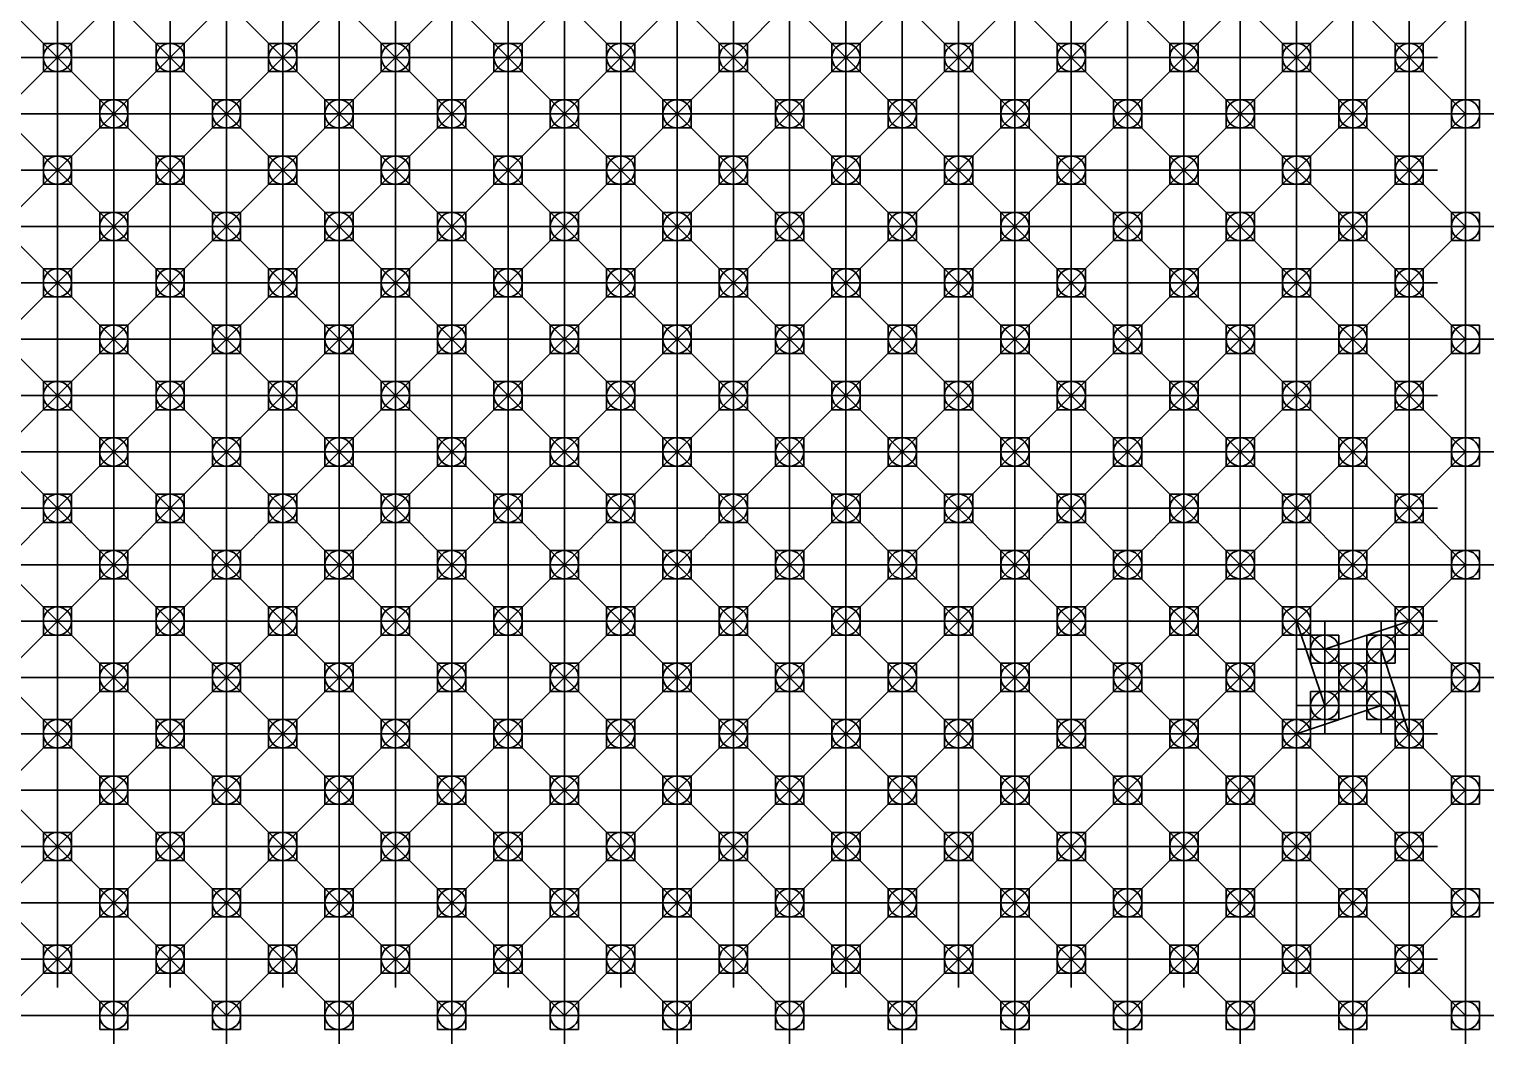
# Model space of a CAD drawing. Header units: inches. Extents: x -4 to 98, y -12 to 138.
# Drawn here: x 46 to 98, y -12 to 24 of the extents above; entities that cross this region are included whole.
import ezdxf

# ---------------------------------------------------------------- set-up
doc = ezdxf.new("R2010")
doc.units = ezdxf.units.IN
doc.header["$MEASUREMENT"] = 0
doc.header["$PDMODE"] = 98
doc.header["$PDSIZE"] = 1
doc.layers.add('AM_2', color=5, linetype='Continuous', lineweight=30)

msp = doc.modelspace()

# ---------------------------------------------------------------- linework, layer by layer
at = {"layer": 'AM_2', "color": 2}
for p, q in [((47, 27, 10), (47, 23, 10)), ((51, 23, 10), (51, 27, 10)), ((55, 23, 10), (55, 27, 10)), ((59, 27, 10), (59, 23, 10)), ((63, 27, 10), (63, 23, 10)), ((67, 23, 10), (67, 27, 10)), ((71, 23, 10), (71, 27, 10)), ((75, 27, 10), (75, 23, 10)), ((79, 23, 10), (79, 27, 10)), ((83, 27, 10), (83, 23, 10)), ((87, 27, 10), (87, 23, 10)), ((91, 23, 10), (91, 27, 10)), ((95, 23, 10), (95, 27, 10)), ((43, 23, 10), (47, 23, 10)), ((51, 23, 10), (47, 23, 10)), ((47, 23, 10), (47, 19, 10)), ((55, 23, 10), (51, 23, 10)), ((51, 23, 10), (51, 19, 10)), ((59, 23, 10), (55, 23, 10)), ((55, 19, 10), (55, 23, 10)), ((63, 23, 10), (59, 23, 10)), ((59, 19, 10), (59, 23, 10)), ((67, 23, 10), (63, 23, 10)), ((63, 19, 10), (63, 23, 10)), ((67, 23, 10), (71, 23, 10)), ((67, 19, 10), (67, 23, 10)), ((75, 23, 10), (71, 23, 10)), ((71, 19, 10), (71, 23, 10)), ((79, 23, 10), (75, 23, 10)), ((75, 19, 10), (75, 23, 10)), ((79, 23, 10), (83, 23, 10)), ((79, 19, 10), (79, 23, 10)), ((83, 23, 10), (87, 23, 10)), ((83, 19, 10), (83, 23, 10)), ((87, 23, 10), (87, 19, 10)), ((87, 23, 10), (91, 23, 10)), ((91, 23, 10), (95, 23, 10)), ((91, 19, 10), (91, 23, 10)), ((95, 19, 10), (95, 23, 10)), ((47, 19, 10), (43, 19, 10)), ((47, 19, 10), (47, 15, 10)), ((47, 19, 10), (51, 19, 10)), ((51, 19, 10), (51, 15, 10)), ((51, 19, 10), (55, 19, 10)), ((55, 19, 10), (55, 15, 10)), ((55, 19, 10), (59, 19, 10)), ((63, 19, 10), (59, 19, 10)), ((59, 15, 10), (59, 19, 10)), ((67, 19, 10), (63, 19, 10)), ((63, 15, 10), (63, 19, 10)), ((67, 19, 10), (71, 19, 10)), ((67, 15, 10), (67, 19, 10)), ((75, 19, 10), (71, 19, 10)), ((71, 15, 10), (71, 19, 10)), ((75, 19, 10), (79, 19, 10)), ((75, 15, 10), (75, 19, 10)), ((83, 19, 10), (79, 19, 10)), ((79, 15, 10), (79, 19, 10)), ((83, 19, 10), (87, 19, 10)), ((83, 15, 10), (83, 19, 10)), ((91, 19, 10), (87, 19, 10)), ((87, 19, 10), (87, 15, 10)), ((95, 19, 10), (91, 19, 10)), ((91, 15, 10), (91, 19, 10)), ((95, 15, 10), (95, 19, 10)), ((47, 15, 10), (43, 15, 10)), ((47, 15, 10), (51, 15, 10)), ((47, 11, 10), (47, 15, 10)), ((51, 15, 10), (51, 11, 10)), ((51, 15, 10), (55, 15, 10)), ((59, 15, 10), (55, 15, 10)), ((55, 15, 10), (55, 11, 10)), ((59, 15, 10), (63, 15, 10)), ((59, 11, 10), (59, 15, 10)), ((67, 15, 10), (63, 15, 10)), ((63, 11, 10), (63, 15, 10)), ((67, 15, 10), (67, 11, 10)), ((67, 15, 10), (71, 15, 10)), ((75, 15, 10), (71, 15, 10)), ((71, 15, 10), (71, 11, 10)), ((79, 15, 10), (75, 15, 10)), ((75, 15, 10), (75, 11, 10)), ((79, 15, 10), (83, 15, 10)), ((79, 11, 10), (79, 15, 10)), ((87, 15, 10), (83, 15, 10)), ((83, 11, 10), (83, 15, 10)), ((91, 15, 10), (87, 15, 10)), ((87, 11, 10), (87, 15, 10)), ((91, 15, 10), (91, 11, 10)), ((91, 15, 10), (95, 15, 10)), ((95, 11, 10), (95, 15, 10)), ((47, 11, 10), (43, 11, 10)), ((47, 11, 10), (51, 11, 10)), ((47, 7, 10), (47, 11, 10)), ((55, 11, 10), (51, 11, 10)), ((51, 7, 10), (51, 11, 10)), ((59, 11, 10), (55, 11, 10)), ((55, 11, 10), (55, 7, 10)), ((59, 11, 10), (59, 7, 10)), ((59, 11, 10), (63, 11, 10)), ((67, 11, 10), (63, 11, 10)), ((63, 11, 10), (63, 7, 10)), ((71, 11, 10), (67, 11, 10)), ((67, 7, 10), (67, 11, 10)), ((75, 11, 10), (71, 11, 10)), ((71, 11, 10), (71, 7, 10)), ((79, 11, 10), (75, 11, 10)), ((75, 11, 10), (75, 7, 10)), ((83, 11, 10), (79, 11, 10)), ((79, 11, 10), (79, 7, 10)), ((83, 11, 10), (87, 11, 10)), ((83, 7, 10), (83, 11, 10)), ((91, 11, 10), (87, 11, 10)), ((87, 7, 10), (87, 11, 10)), ((91, 11, 10), (95, 11, 10)), ((91, 7, 10), (91, 11, 10)), ((95, 7, 10), (95, 11, 10)), ((43, 7, 10), (47, 7, 10)), ((51, 7, 10), (47, 7, 10)), ((47, 3, 10), (47, 7, 10)), ((51, 7, 10), (51, 3, 10)), ((51, 7, 10), (55, 7, 10)), ((59, 7, 10), (55, 7, 10)), ((55, 3, 10), (55, 7, 10)), ((63, 7, 10), (59, 7, 10)), ((59, 3, 10), (59, 7, 10)), ((67, 7, 10), (63, 7, 10)), ((63, 7, 10), (63, 3, 10)), ((67, 7, 10), (71, 7, 10)), ((67, 3, 10), (67, 7, 10)), ((75, 7, 10), (71, 7, 10)), ((71, 3, 10), (71, 7, 10)), ((75, 7, 10), (75, 3, 10)), ((75, 7, 10), (79, 7, 10)), ((79, 7, 10), (83, 7, 10)), ((79, 3, 10), (79, 7, 10)), ((83, 7, 10), (83, 3, 10)), ((83, 7, 10), (87, 7, 10)), ((91, 7, 10), (87, 7, 10)), ((87, 7, 10), (87, 3, 10)), ((95, 7, 10), (91, 7, 10)), ((91, 3, 10), (91, 7, 10)), ((95, 3, 10), (95, 7, 10)), ((47, 3, 10), (43, 3, 10)), ((47, 3, 10), (51, 3, 10)), ((47, -1, 10), (47, 3, 10)), ((51, 3, 10), (51, -1, 10)), ((51, 3, 10), (55, 3, 10)), ((55, 3, 10), (59, 3, 10)), ((55, -1, 10), (55, 3, 10)), ((59, 3, 10), (59, -1, 10)), ((59, 3, 10), (63, 3, 10)), ((63, 3, 10), (67, 3, 10)), ((63, -1, 10), (63, 3, 10)), ((67, 3, 10), (71, 3, 10)), ((67, -1, 10), (67, 3, 10)), ((75, 3, 10), (71, 3, 10)), ((71, -1, 10), (71, 3, 10)), ((75, 3, 10), (75, -1, 10)), ((75, 3, 10), (79, 3, 10)), ((79, 3, 10), (79, -1, 10)), ((79, 3, 10), (83, 3, 10)), ((87, 3, 10), (83, 3, 10)), ((83, 3, 10), (83, -1, 10)), ((87, 3, 10), (87, -1, 10)), ((87, 3, 10), (91, 3, 10)), ((95, 3, 10), (91, 3, 10)), ((91, -1, 10), (91, 3, 10)), ((95, -1, 10), (95, 3, 10)), ((47, -1, 10), (43, -1, 10)), ((47, -1, 10), (51, -1, 10)), ((47, -5, 10), (47, -1, 10)), ((51, -1, 10), (55, -1, 10)), ((51, -5, 10), (51, -1, 10)), ((55, -1, 10), (55, -5, 10)), ((55, -1, 10), (59, -1, 10)), ((59, -1, 10), (59, -5, 10)), ((59, -1, 10), (63, -1, 10)), ((63, -1, 10), (63, -5, 10)), ((63, -1, 10), (67, -1, 10)), ((67, -1, 10), (71, -1, 10)), ((67, -5, 10), (67, -1, 10)), ((75, -1, 10), (71, -1, 10)), ((71, -1, 10), (71, -5, 10)), ((75, -1, 10), (79, -1, 10)), ((75, -5, 10), (75, -1, 10)), ((83, -1, 10), (79, -1, 10)), ((79, -1, 10), (79, -5, 10)), ((87, -1, 10), (83, -1, 10)), ((83, -1, 10), (83, -5, 10)), ((91, -1, 10), (87, -1, 10)), ((87, -1, 10), (87, -5, 10)), ((95, -1, 10), (91, -1, 10)), ((91, -1, 10), (91, -5, 10)), ((95, -5, 10), (95, -1, 10)), ((47, -5, 10), (43, -5, 10)), ((51, -5, 10), (47, -5, 10)), ((47, -9, 10), (47, -5, 10)), ((51, -5, 10), (55, -5, 10)), ((51, -9, 10), (51, -5, 10)), ((59, -5, 10), (55, -5, 10)), ((55, -5, 10), (55, -9, 10)), ((63, -5, 10), (59, -5, 10)), ((59, -5, 10), (59, -9, 10)), ((63, -5, 10), (67, -5, 10)), ((63, -9, 10), (63, -5, 10)), ((67, -5, 10), (71, -5, 10)), ((67, -9, 10), (67, -5, 10)), ((75, -5, 10), (71, -5, 10)), ((71, -9, 10), (71, -5, 10)), ((75, -5, 10), (79, -5, 10)), ((75, -9, 10), (75, -5, 10)), ((79, -5, 10), (79, -9, 10)), ((79, -5, 10), (83, -5, 10)), ((87, -5, 10), (83, -5, 10)), ((83, -9, 10), (83, -5, 10)), ((91, -5, 10), (87, -5, 10)), ((87, -5, 10), (87, -9, 10)), ((95, -5, 10), (91, -5, 10)), ((91, -9, 10), (91, -5, 10)), ((95, -9, 10), (95, -5, 10)), ((43, -9, 10), (47, -9, 10)), ((47, -9, 10), (51, -9, 10)), ((51, -9, 10), (55, -9, 10)), ((55, -9, 10), (59, -9, 10)), ((59, -9, 10), (63, -9, 10)), ((63, -9, 10), (67, -9, 10)), ((67, -9, 10), (71, -9, 10)), ((71, -9, 10), (75, -9, 10)), ((75, -9, 10), (79, -9, 10)), ((79, -9, 10), (83, -9, 10)), ((83, -9, 10), (87, -9, 10)), ((87, -9, 10), (91, -9, 10)), ((91, -9, 10), (95, -9, 10))]:
    msp.add_line(p, q, dxfattribs=at)
at = {"layer": 'AM_2', "color": 1}
for p, q in [((47, 23, 10), (45, 25, 12)), ((49, 25, 12), (47, 23, 10)), ((51, 23, 10), (49, 25, 12)), ((53, 25, 12), (51, 23, 10)), ((55, 23, 10), (53, 25, 12)), ((57, 25, 12), (55, 23, 10)), ((59, 23, 10), (57, 25, 12)), ((61, 25, 12), (59, 23, 10)), ((63, 23, 10), (61, 25, 12)), ((65, 25, 12), (63, 23, 10)), ((67, 23, 10), (65, 25, 12)), ((69, 25, 12), (67, 23, 10)), ((71, 23, 10), (69, 25, 12)), ((73, 25, 12), (71, 23, 10)), ((75, 23, 10), (73, 25, 12)), ((77, 25, 12), (75, 23, 10)), ((79, 23, 10), (77, 25, 12)), ((81, 25, 12), (79, 23, 10)), ((83, 23, 10), (81, 25, 12)), ((85, 25, 12), (83, 23, 10)), ((87, 23, 10), (85, 25, 12)), ((89, 25, 12), (87, 23, 10)), ((91, 23, 10), (89, 25, 12)), ((93, 25, 12), (91, 23, 10)), ((95, 23, 10), (93, 25, 12)), ((97, 25, 12), (95, 23, 10)), ((47, 23, 10), (45, 21, 12)), ((49, 21, 12), (47, 23, 10)), ((51, 23, 10), (49, 21, 12)), ((53, 21, 12), (51, 23, 10)), ((55, 23, 10), (53, 21, 12)), ((57, 21, 12), (55, 23, 10)), ((59, 23, 10), (57, 21, 12)), ((61, 21, 12), (59, 23, 10)), ((63, 23, 10), (61, 21, 12)), ((65, 21, 12), (63, 23, 10)), ((67, 23, 10), (65, 21, 12)), ((69, 21, 12), (67, 23, 10)), ((71, 23, 10), (69, 21, 12)), ((73, 21, 12), (71, 23, 10)), ((75, 23, 10), (73, 21, 12)), ((77, 21, 12), (75, 23, 10)), ((79, 23, 10), (77, 21, 12)), ((81, 21, 12), (79, 23, 10)), ((83, 23, 10), (81, 21, 12)), ((85, 21, 12), (83, 23, 10)), ((87, 23, 10), (85, 21, 12)), ((89, 21, 12), (87, 23, 10)), ((91, 23, 10), (89, 21, 12)), ((93, 21, 12), (91, 23, 10)), ((95, 23, 10), (93, 21, 12)), ((97, 21, 12), (95, 23, 10)), ((47, 19, 10), (45, 21, 12)), ((49, 21, 12), (47, 19, 10)), ((51, 19, 10), (49, 21, 12)), ((53, 21, 12), (51, 19, 10)), ((55, 19, 10), (53, 21, 12)), ((57, 21, 12), (55, 19, 10)), ((59, 19, 10), (57, 21, 12)), ((61, 21, 12), (59, 19, 10)), ((63, 19, 10), (61, 21, 12)), ((65, 21, 12), (63, 19, 10)), ((67, 19, 10), (65, 21, 12)), ((69, 21, 12), (67, 19, 10)), ((71, 19, 10), (69, 21, 12)), ((73, 21, 12), (71, 19, 10)), ((75, 19, 10), (73, 21, 12)), ((77, 21, 12), (75, 19, 10)), ((79, 19, 10), (77, 21, 12)), ((81, 21, 12), (79, 19, 10)), ((83, 19, 10), (81, 21, 12)), ((85, 21, 12), (83, 19, 10)), ((87, 19, 10), (85, 21, 12)), ((89, 21, 12), (87, 19, 10)), ((91, 19, 10), (89, 21, 12)), ((93, 21, 12), (91, 19, 10)), ((95, 19, 10), (93, 21, 12)), ((97, 21, 12), (95, 19, 10)), ((47, 19, 10), (45, 17, 12)), ((49, 17, 12), (47, 19, 10)), ((51, 19, 10), (49, 17, 12)), ((53, 17, 12), (51, 19, 10)), ((55, 19, 10), (53, 17, 12)), ((57, 17, 12), (55, 19, 10)), ((59, 19, 10), (57, 17, 12)), ((61, 17, 12), (59, 19, 10)), ((63, 19, 10), (61, 17, 12)), ((65, 17, 12), (63, 19, 10)), ((67, 19, 10), (65, 17, 12)), ((69, 17, 12), (67, 19, 10)), ((71, 19, 10), (69, 17, 12)), ((73, 17, 12), (71, 19, 10)), ((75, 19, 10), (73, 17, 12)), ((77, 17, 12), (75, 19, 10)), ((79, 19, 10), (77, 17, 12)), ((81, 17, 12), (79, 19, 10)), ((83, 19, 10), (81, 17, 12)), ((85, 17, 12), (83, 19, 10)), ((87, 19, 10), (85, 17, 12)), ((89, 17, 12), (87, 19, 10)), ((91, 19, 10), (89, 17, 12)), ((93, 17, 12), (91, 19, 10)), ((95, 19, 10), (93, 17, 12)), ((97, 17, 12), (95, 19, 10)), ((47, 15, 10), (45, 17, 12)), ((49, 17, 12), (47, 15, 10)), ((51, 15, 10), (49, 17, 12)), ((53, 17, 12), (51, 15, 10)), ((55, 15, 10), (53, 17, 12)), ((57, 17, 12), (55, 15, 10)), ((59, 15, 10), (57, 17, 12)), ((61, 17, 12), (59, 15, 10)), ((63, 15, 10), (61, 17, 12)), ((65, 17, 12), (63, 15, 10)), ((67, 15, 10), (65, 17, 12)), ((69, 17, 12), (67, 15, 10)), ((71, 15, 10), (69, 17, 12)), ((73, 17, 12), (71, 15, 10)), ((75, 15, 10), (73, 17, 12)), ((77, 17, 12), (75, 15, 10)), ((79, 15, 10), (77, 17, 12)), ((81, 17, 12), (79, 15, 10)), ((83, 15, 10), (81, 17, 12)), ((85, 17, 12), (83, 15, 10)), ((87, 15, 10), (85, 17, 12)), ((89, 17, 12), (87, 15, 10)), ((91, 15, 10), (89, 17, 12)), ((93, 17, 12), (91, 15, 10)), ((95, 15, 10), (93, 17, 12)), ((97, 17, 12), (95, 15, 10)), ((47, 15, 10), (45, 13, 12)), ((49, 13, 12), (47, 15, 10)), ((51, 15, 10), (49, 13, 12)), ((53, 13, 12), (51, 15, 10)), ((55, 15, 10), (53, 13, 12)), ((57, 13, 12), (55, 15, 10)), ((59, 15, 10), (57, 13, 12)), ((61, 13, 12), (59, 15, 10)), ((63, 15, 10), (61, 13, 12)), ((65, 13, 12), (63, 15, 10)), ((67, 15, 10), (65, 13, 12)), ((69, 13, 12), (67, 15, 10)), ((71, 15, 10), (69, 13, 12)), ((73, 13, 12), (71, 15, 10)), ((75, 15, 10), (73, 13, 12)), ((77, 13, 12), (75, 15, 10)), ((79, 15, 10), (77, 13, 12)), ((81, 13, 12), (79, 15, 10)), ((83, 15, 10), (81, 13, 12)), ((85, 13, 12), (83, 15, 10)), ((87, 15, 10), (85, 13, 12)), ((89, 13, 12), (87, 15, 10)), ((91, 15, 10), (89, 13, 12)), ((93, 13, 12), (91, 15, 10)), ((95, 15, 10), (93, 13, 12)), ((97, 13, 12), (95, 15, 10)), ((47, 11, 10), (45, 13, 12)), ((49, 13, 12), (47, 11, 10)), ((51, 11, 10), (49, 13, 12)), ((53, 13, 12), (51, 11, 10)), ((55, 11, 10), (53, 13, 12)), ((57, 13, 12), (55, 11, 10)), ((59, 11, 10), (57, 13, 12)), ((61, 13, 12), (59, 11, 10)), ((63, 11, 10), (61, 13, 12)), ((65, 13, 12), (63, 11, 10)), ((67, 11, 10), (65, 13, 12)), ((69, 13, 12), (67, 11, 10)), ((71, 11, 10), (69, 13, 12)), ((73, 13, 12), (71, 11, 10)), ((75, 11, 10), (73, 13, 12)), ((77, 13, 12), (75, 11, 10)), ((79, 11, 10), (77, 13, 12)), ((81, 13, 12), (79, 11, 10)), ((83, 11, 10), (81, 13, 12)), ((85, 13, 12), (83, 11, 10)), ((87, 11, 10), (85, 13, 12)), ((89, 13, 12), (87, 11, 10)), ((91, 11, 10), (89, 13, 12)), ((93, 13, 12), (91, 11, 10)), ((95, 11, 10), (93, 13, 12)), ((97, 13, 12), (95, 11, 10)), ((47, 11, 10), (45, 9, 12)), ((49, 9, 12), (47, 11, 10)), ((51, 11, 10), (49, 9, 12)), ((53, 9, 12), (51, 11, 10)), ((55, 11, 10), (53, 9, 12)), ((57, 9, 12), (55, 11, 10)), ((59, 11, 10), (57, 9, 12)), ((61, 9, 12), (59, 11, 10)), ((63, 11, 10), (61, 9, 12)), ((65, 9, 12), (63, 11, 10)), ((67, 11, 10), (65, 9, 12)), ((69, 9, 12), (67, 11, 10)), ((71, 11, 10), (69, 9, 12)), ((73, 9, 12), (71, 11, 10)), ((75, 11, 10), (73, 9, 12)), ((77, 9, 12), (75, 11, 10)), ((79, 11, 10), (77, 9, 12)), ((81, 9, 12), (79, 11, 10)), ((83, 11, 10), (81, 9, 12)), ((85, 9, 12), (83, 11, 10)), ((87, 11, 10), (85, 9, 12)), ((89, 9, 12), (87, 11, 10)), ((91, 11, 10), (89, 9, 12)), ((93, 9, 12), (91, 11, 10)), ((95, 11, 10), (93, 9, 12)), ((97, 9, 12), (95, 11, 10)), ((47, 7, 10), (45, 9, 12)), ((49, 9, 12), (47, 7, 10)), ((51, 7, 10), (49, 9, 12)), ((53, 9, 12), (51, 7, 10)), ((55, 7, 10), (53, 9, 12)), ((57, 9, 12), (55, 7, 10)), ((59, 7, 10), (57, 9, 12)), ((61, 9, 12), (59, 7, 10)), ((63, 7, 10), (61, 9, 12)), ((65, 9, 12), (63, 7, 10)), ((67, 7, 10), (65, 9, 12)), ((69, 9, 12), (67, 7, 10)), ((71, 7, 10), (69, 9, 12)), ((73, 9, 12), (71, 7, 10)), ((75, 7, 10), (73, 9, 12)), ((77, 9, 12), (75, 7, 10)), ((79, 7, 10), (77, 9, 12)), ((81, 9, 12), (79, 7, 10)), ((83, 7, 10), (81, 9, 12)), ((85, 9, 12), (83, 7, 10)), ((87, 7, 10), (85, 9, 12)), ((89, 9, 12), (87, 7, 10)), ((91, 7, 10), (89, 9, 12)), ((93, 9, 12), (91, 7, 10)), ((95, 7, 10), (93, 9, 12)), ((97, 9, 12), (95, 7, 10)), ((47, 7, 10), (45, 5, 12)), ((49, 5, 12), (47, 7, 10)), ((51, 7, 10), (49, 5, 12)), ((53, 5, 12), (51, 7, 10)), ((55, 7, 10), (53, 5, 12)), ((57, 5, 12), (55, 7, 10)), ((59, 7, 10), (57, 5, 12)), ((61, 5, 12), (59, 7, 10)), ((63, 7, 10), (61, 5, 12)), ((65, 5, 12), (63, 7, 10)), ((67, 7, 10), (65, 5, 12)), ((69, 5, 12), (67, 7, 10)), ((71, 7, 10), (69, 5, 12)), ((73, 5, 12), (71, 7, 10)), ((75, 7, 10), (73, 5, 12)), ((77, 5, 12), (75, 7, 10)), ((79, 7, 10), (77, 5, 12)), ((81, 5, 12), (79, 7, 10)), ((83, 7, 10), (81, 5, 12)), ((85, 5, 12), (83, 7, 10)), ((87, 7, 10), (85, 5, 12)), ((89, 5, 12), (87, 7, 10)), ((91, 7, 10), (89, 5, 12)), ((93, 5, 12), (91, 7, 10)), ((95, 7, 10), (93, 5, 12)), ((97, 5, 12), (95, 7, 10)), ((47, 3, 10), (45, 5, 12)), ((49, 5, 12), (47, 3, 10)), ((51, 3, 10), (49, 5, 12)), ((53, 5, 12), (51, 3, 10)), ((55, 3, 10), (53, 5, 12)), ((57, 5, 12), (55, 3, 10)), ((59, 3, 10), (57, 5, 12)), ((61, 5, 12), (59, 3, 10)), ((63, 3, 10), (61, 5, 12)), ((65, 5, 12), (63, 3, 10)), ((67, 3, 10), (65, 5, 12)), ((69, 5, 12), (67, 3, 10)), ((71, 3, 10), (69, 5, 12)), ((73, 5, 12), (71, 3, 10)), ((75, 3, 10), (73, 5, 12)), ((77, 5, 12), (75, 3, 10)), ((79, 3, 10), (77, 5, 12)), ((81, 5, 12), (79, 3, 10)), ((83, 3, 10), (81, 5, 12)), ((85, 5, 12), (83, 3, 10)), ((87, 3, 10), (85, 5, 12)), ((89, 5, 12), (87, 3, 10)), ((91, 3, 10), (89, 5, 12)), ((93, 5, 12), (91, 3, 10)), ((95, 3, 10), (93, 5, 12)), ((97, 5, 12), (95, 3, 10)), ((47, 3, 10), (45, 1, 12)), ((49, 1, 12), (47, 3, 10)), ((51, 3, 10), (49, 1, 12)), ((53, 1, 12), (51, 3, 10)), ((55, 3, 10), (53, 1, 12)), ((57, 1, 12), (55, 3, 10)), ((59, 3, 10), (57, 1, 12)), ((61, 1, 12), (59, 3, 10)), ((63, 3, 10), (61, 1, 12)), ((65, 1, 12), (63, 3, 10)), ((67, 3, 10), (65, 1, 12)), ((69, 1, 12), (67, 3, 10)), ((71, 3, 10), (69, 1, 12)), ((73, 1, 12), (71, 3, 10)), ((75, 3, 10), (73, 1, 12)), ((77, 1, 12), (75, 3, 10)), ((79, 3, 10), (77, 1, 12)), ((81, 1, 12), (79, 3, 10)), ((83, 3, 10), (81, 1, 12)), ((85, 1, 12), (83, 3, 10)), ((87, 3, 10), (85, 1, 12)), ((89, 1, 12), (87, 3, 10)), ((91, 3, 10), (89, 1, 12)), ((93, 1, 12), (91, 3, 10)), ((95, 3, 10), (93, 1, 12)), ((97, 1, 12), (95, 3, 10)), ((47, -1, 10), (45, 1, 12)), ((49, 1, 12), (47, -1, 10)), ((51, -1, 10), (49, 1, 12)), ((53, 1, 12), (51, -1, 10)), ((55, -1, 10), (53, 1, 12)), ((57, 1, 12), (55, -1, 10)), ((59, -1, 10), (57, 1, 12)), ((61, 1, 12), (59, -1, 10)), ((63, -1, 10), (61, 1, 12)), ((65, 1, 12), (63, -1, 10)), ((67, -1, 10), (65, 1, 12)), ((69, 1, 12), (67, -1, 10)), ((71, -1, 10), (69, 1, 12)), ((73, 1, 12), (71, -1, 10)), ((75, -1, 10), (73, 1, 12)), ((77, 1, 12), (75, -1, 10)), ((79, -1, 10), (77, 1, 12)), ((81, 1, 12), (79, -1, 10)), ((83, -1, 10), (81, 1, 12)), ((85, 1, 12), (83, -1, 10)), ((87, -1, 10), (85, 1, 12)), ((89, 1, 12), (87, -1, 10)), ((91, -1, 10), (89, 1, 12)), ((93, 1, 12), (91, -1, 10)), ((95, -1, 10), (93, 1, 12)), ((97, 1, 12), (95, -1, 10)), ((47, -1, 10), (45, -3, 12)), ((49, -3, 12), (47, -1, 10)), ((51, -1, 10), (49, -3, 12)), ((53, -3, 12), (51, -1, 10)), ((55, -1, 10), (53, -3, 12)), ((57, -3, 12), (55, -1, 10)), ((59, -1, 10), (57, -3, 12)), ((61, -3, 12), (59, -1, 10)), ((63, -1, 10), (61, -3, 12)), ((65, -3, 12), (63, -1, 10)), ((67, -1, 10), (65, -3, 12)), ((69, -3, 12), (67, -1, 10)), ((71, -1, 10), (69, -3, 12)), ((73, -3, 12), (71, -1, 10)), ((75, -1, 10), (73, -3, 12)), ((77, -3, 12), (75, -1, 10)), ((79, -1, 10), (77, -3, 12)), ((81, -3, 12), (79, -1, 10)), ((83, -1, 10), (81, -3, 12)), ((85, -3, 12), (83, -1, 10)), ((87, -1, 10), (85, -3, 12)), ((89, -3, 12), (87, -1, 10)), ((91, -1, 10), (89, -3, 12)), ((93, -3, 12), (91, -1, 10)), ((95, -1, 10), (93, -3, 12)), ((97, -3, 12), (95, -1, 10)), ((47, -5, 10), (45, -3, 12)), ((49, -3, 12), (47, -5, 10)), ((51, -5, 10), (49, -3, 12)), ((53, -3, 12), (51, -5, 10)), ((55, -5, 10), (53, -3, 12)), ((57, -3, 12), (55, -5, 10)), ((59, -5, 10), (57, -3, 12)), ((61, -3, 12), (59, -5, 10)), ((63, -5, 10), (61, -3, 12)), ((65, -3, 12), (63, -5, 10)), ((67, -5, 10), (65, -3, 12)), ((69, -3, 12), (67, -5, 10)), ((71, -5, 10), (69, -3, 12)), ((73, -3, 12), (71, -5, 10)), ((75, -5, 10), (73, -3, 12)), ((77, -3, 12), (75, -5, 10)), ((79, -5, 10), (77, -3, 12)), ((81, -3, 12), (79, -5, 10)), ((83, -5, 10), (81, -3, 12)), ((85, -3, 12), (83, -5, 10)), ((87, -5, 10), (85, -3, 12)), ((89, -3, 12), (87, -5, 10)), ((91, -5, 10), (89, -3, 12)), ((93, -3, 12), (91, -5, 10)), ((95, -5, 10), (93, -3, 12)), ((97, -3, 12), (95, -5, 10)), ((47, -5, 10), (45, -7, 12)), ((49, -7, 12), (47, -5, 10)), ((51, -5, 10), (49, -7, 12)), ((53, -7, 12), (51, -5, 10)), ((55, -5, 10), (53, -7, 12)), ((57, -7, 12), (55, -5, 10)), ((59, -5, 10), (57, -7, 12)), ((61, -7, 12), (59, -5, 10)), ((63, -5, 10), (61, -7, 12)), ((65, -7, 12), (63, -5, 10)), ((67, -5, 10), (65, -7, 12)), ((69, -7, 12), (67, -5, 10)), ((71, -5, 10), (69, -7, 12)), ((73, -7, 12), (71, -5, 10)), ((75, -5, 10), (73, -7, 12)), ((77, -7, 12), (75, -5, 10)), ((79, -5, 10), (77, -7, 12)), ((81, -7, 12), (79, -5, 10)), ((83, -5, 10), (81, -7, 12)), ((85, -7, 12), (83, -5, 10)), ((87, -5, 10), (85, -7, 12)), ((89, -7, 12), (87, -5, 10)), ((91, -5, 10), (89, -7, 12)), ((93, -7, 12), (91, -5, 10)), ((95, -5, 10), (93, -7, 12)), ((97, -7, 12), (95, -5, 10)), ((47, -9, 10), (45, -7, 12)), ((49, -7, 12), (47, -9, 10)), ((51, -9, 10), (49, -7, 12)), ((53, -7, 12), (51, -9, 10)), ((55, -9, 10), (53, -7, 12)), ((57, -7, 12), (55, -9, 10)), ((59, -9, 10), (57, -7, 12)), ((61, -7, 12), (59, -9, 10)), ((63, -9, 10), (61, -7, 12)), ((65, -7, 12), (63, -9, 10)), ((67, -9, 10), (65, -7, 12)), ((69, -7, 12), (67, -9, 10)), ((71, -9, 10), (69, -7, 12)), ((73, -7, 12), (71, -9, 10)), ((75, -9, 10), (73, -7, 12)), ((77, -7, 12), (75, -9, 10)), ((79, -9, 10), (77, -7, 12)), ((81, -7, 12), (79, -9, 10)), ((83, -9, 10), (81, -7, 12)), ((85, -7, 12), (83, -9, 10)), ((87, -9, 10), (85, -7, 12)), ((89, -7, 12), (87, -9, 10)), ((91, -9, 10), (89, -7, 12)), ((93, -7, 12), (91, -9, 10)), ((95, -9, 10), (93, -7, 12)), ((97, -7, 12), (95, -9, 10)), ((47, -9, 10), (45, -11, 12)), ((49, -11, 12), (47, -9, 10)), ((51, -9, 10), (49, -11, 12)), ((53, -11, 12), (51, -9, 10)), ((55, -9, 10), (53, -11, 12)), ((57, -11, 12), (55, -9, 10)), ((59, -9, 10), (57, -11, 12)), ((61, -11, 12), (59, -9, 10)), ((63, -9, 10), (61, -11, 12)), ((65, -11, 12), (63, -9, 10)), ((67, -9, 10), (65, -11, 12)), ((69, -11, 12), (67, -9, 10)), ((71, -9, 10), (69, -11, 12)), ((73, -11, 12), (71, -9, 10)), ((75, -9, 10), (73, -11, 12)), ((77, -11, 12), (75, -9, 10)), ((79, -9, 10), (77, -11, 12)), ((81, -11, 12), (79, -9, 10)), ((83, -9, 10), (81, -11, 12)), ((85, -11, 12), (83, -9, 10)), ((87, -9, 10), (85, -11, 12)), ((89, -11, 12), (87, -9, 10)), ((91, -9, 10), (89, -11, 12)), ((93, -11, 12), (91, -9, 10)), ((95, -9, 10), (93, -11, 12)), ((97, -11, 12), (95, -9, 10))]:
    msp.add_line(p, q, dxfattribs=at)
at = {"layer": 'AM_2', "color": 3, "extrusion": (0, -1, 1e-16)}
for p, q in [((49, 21, 12), (49, 25, 12)), ((53, 25, 12), (53, 21, 12)), ((57, 21, 12), (57, 25, 12)), ((61, 25, 12), (61, 21, 12)), ((65, 25, 12), (65, 21, 12)), ((69, 25, 12), (69, 21, 12)), ((73, 25, 12), (73, 21, 12)), ((77, 21, 12), (77, 25, 12)), ((81, 25, 12), (81, 21, 12)), ((85, 25, 12), (85, 21, 12)), ((89, 25, 12), (89, 21, 12)), ((93, 21, 12), (93, 25, 12)), ((97, 21, 12), (97, 25, 12)), ((45, 21, 12), (49, 21, 12)), ((49, 21, 12), (53, 21, 12)), ((49, 17, 12), (49, 21, 12)), ((53, 21, 12), (57, 21, 12)), ((53, 17, 12), (53, 21, 12)), ((57, 21, 12), (61, 21, 12)), ((57, 17, 12), (57, 21, 12)), ((61, 21, 12), (61, 17, 12)), ((61, 21, 12), (65, 21, 12)), ((65, 21, 12), (65, 17, 12)), ((65, 21, 12), (69, 21, 12)), ((69, 21, 12), (69, 17, 12)), ((69, 21, 12), (73, 21, 12)), ((73, 21, 12), (73, 17, 12)), ((73, 21, 12), (77, 21, 12)), ((81, 21, 12), (77, 21, 12)), ((77, 21, 12), (77, 17, 12)), ((81, 21, 12), (81, 17, 12)), ((81, 21, 12), (85, 21, 12)), ((89, 21, 12), (85, 21, 12)), ((85, 21, 12), (85, 17, 12)), ((93, 21, 12), (89, 21, 12)), ((89, 17, 12), (89, 21, 12)), ((97, 21, 12), (93, 21, 12)), ((93, 21, 12), (93, 17, 12)), ((97, 17, 12), (97, 21, 12)), ((49, 17, 12), (45, 17, 12)), ((49, 17, 12), (53, 17, 12)), ((49, 13, 12), (49, 17, 12)), ((53, 17, 12), (53, 13, 12)), ((53, 17, 12), (57, 17, 12)), ((57, 17, 12), (61, 17, 12)), ((57, 13, 12), (57, 17, 12)), ((61, 17, 12), (61, 13, 12)), ((61, 17, 12), (65, 17, 12)), ((69, 17, 12), (65, 17, 12)), ((65, 17, 12), (65, 13, 12)), ((69, 17, 12), (73, 17, 12)), ((69, 13, 12), (69, 17, 12)), ((73, 17, 12), (73, 13, 12)), ((73, 17, 12), (77, 17, 12)), ((81, 17, 12), (77, 17, 12)), ((77, 13, 12), (77, 17, 12)), ((81, 17, 12), (81, 13, 12)), ((81, 17, 12), (85, 17, 12)), ((85, 17, 12), (85, 13, 12)), ((85, 17, 12), (89, 17, 12)), ((89, 17, 12), (93, 17, 12)), ((89, 13, 12), (89, 17, 12)), ((93, 17, 12), (97, 17, 12)), ((93, 13, 12), (93, 17, 12)), ((97, 13, 12), (97, 17, 12)), ((45, 13, 12), (49, 13, 12)), ((49, 13, 12), (53, 13, 12)), ((49, 9, 12), (49, 13, 12)), ((53, 13, 12), (57, 13, 12)), ((53, 9, 12), (53, 13, 12)), ((57, 13, 12), (61, 13, 12)), ((57, 9, 12), (57, 13, 12)), ((65, 13, 12), (61, 13, 12)), ((61, 13, 12), (61, 9, 12)), ((69, 13, 12), (65, 13, 12)), ((65, 13, 12), (65, 9, 12)), ((69, 13, 12), (73, 13, 12)), ((69, 9, 12), (69, 13, 12)), ((73, 13, 12), (77, 13, 12)), ((73, 9, 12), (73, 13, 12)), ((81, 13, 12), (77, 13, 12)), ((77, 13, 12), (77, 9, 12)), ((81, 13, 12), (81, 9, 12)), ((81, 13, 12), (85, 13, 12)), ((89, 13, 12), (85, 13, 12)), ((85, 13, 12), (85, 9, 12)), ((89, 13, 12), (89, 9, 12)), ((89, 13, 12), (93, 13, 12)), ((97, 13, 12), (93, 13, 12)), ((93, 9, 12), (93, 13, 12)), ((97, 9, 12), (97, 13, 12)), ((45, 9, 12), (49, 9, 12)), ((49, 9, 12), (53, 9, 12)), ((49, 5, 12), (49, 9, 12)), ((53, 9, 12), (57, 9, 12)), ((53, 5, 12), (53, 9, 12)), ((61, 9, 12), (57, 9, 12)), ((57, 9, 12), (57, 5, 12)), ((65, 9, 12), (61, 9, 12)), ((61, 9, 12), (61, 5, 12)), ((65, 9, 12), (65, 5, 12)), ((65, 9, 12), (69, 9, 12)), ((69, 9, 12), (73, 9, 12)), ((69, 5, 12), (69, 9, 12)), ((73, 9, 12), (77, 9, 12)), ((73, 5, 12), (73, 9, 12)), ((81, 9, 12), (77, 9, 12)), ((77, 9, 12), (77, 5, 12)), ((81, 9, 12), (81, 5, 12)), ((81, 9, 12), (85, 9, 12)), ((89, 9, 12), (85, 9, 12)), ((85, 5, 12), (85, 9, 12)), ((93, 9, 12), (89, 9, 12)), ((89, 5, 12), (89, 9, 12)), ((97, 9, 12), (93, 9, 12)), ((93, 5, 12), (93, 9, 12)), ((97, 5, 12), (97, 9, 12)), ((45, 5, 12), (49, 5, 12)), ((53, 5, 12), (49, 5, 12)), ((49, 1, 12), (49, 5, 12)), ((53, 5, 12), (53, 1, 12)), ((53, 5, 12), (57, 5, 12)), ((57, 5, 12), (61, 5, 12)), ((57, 1, 12), (57, 5, 12)), ((61, 5, 12), (61, 1, 12)), ((61, 5, 12), (65, 5, 12)), ((65, 5, 12), (65, 1, 12)), ((65, 5, 12), (69, 5, 12)), ((69, 5, 12), (73, 5, 12)), ((69, 1, 12), (69, 5, 12)), ((73, 5, 12), (73, 1, 12)), ((73, 5, 12), (77, 5, 12)), ((81, 5, 12), (77, 5, 12)), ((77, 5, 12), (77, 1, 12)), ((85, 5, 12), (81, 5, 12)), ((81, 5, 12), (81, 1, 12)), ((89, 5, 12), (85, 5, 12)), ((85, 1, 12), (85, 5, 12)), ((93, 5, 12), (89, 5, 12)), ((89, 1, 12), (89, 5, 12)), ((97, 5, 12), (93, 5, 12)), ((93, 1, 12), (93, 5, 12)), ((97, 1, 12), (97, 5, 12)), ((45, 1, 12), (49, 1, 12)), ((53, 1, 12), (49, 1, 12)), ((49, 1, 12), (49, -3, 12)), ((53, 1, 12), (53, -3, 12)), ((53, 1, 12), (57, 1, 12)), ((57, 1, 12), (57, -3, 12)), ((57, 1, 12), (61, 1, 12)), ((61, 1, 12), (61, -3, 12)), ((61, 1, 12), (65, 1, 12)), ((65, 1, 12), (69, 1, 12)), ((65, -3, 12), (65, 1, 12)), ((73, 1, 12), (69, 1, 12)), ((69, 1, 12), (69, -3, 12)), ((73, 1, 12), (73, -3, 12)), ((73, 1, 12), (77, 1, 12)), ((77, 1, 12), (77, -3, 12)), ((77, 1, 12), (81, 1, 12)), ((81, 1, 12), (85, 1, 12)), ((81, -3, 12), (81, 1, 12)), ((89, 1, 12), (85, 1, 12)), ((85, 1, 12), (85, -3, 12)), ((89, 1, 12), (93, 1, 12)), ((89, -3, 12), (89, 1, 12)), ((93, 1, 12), (97, 1, 12)), ((93, -3, 12), (93, 1, 12)), ((97, -3, 12), (97, 1, 12)), ((45, -3, 12), (49, -3, 12)), ((49, -3, 12), (49, -7, 12)), ((49, -3, 12), (53, -3, 12)), ((57, -3, 12), (53, -3, 12)), ((53, -3, 12), (53, -7, 12)), ((61, -3, 12), (57, -3, 12)), ((57, -7, 12), (57, -3, 12)), ((61, -3, 12), (61, -7, 12)), ((61, -3, 12), (65, -3, 12)), ((69, -3, 12), (65, -3, 12)), ((65, -7, 12), (65, -3, 12)), ((69, -3, 12), (69, -7, 12)), ((69, -3, 12), (73, -3, 12)), ((77, -3, 12), (73, -3, 12)), ((73, -3, 12), (73, -7, 12)), ((77, -3, 12), (77, -7, 12)), ((77, -3, 12), (81, -3, 12)), ((85, -3, 12), (81, -3, 12)), ((81, -7, 12), (81, -3, 12)), ((85, -3, 12), (85, -7, 12)), ((85, -3, 12), (89, -3, 12)), ((89, -3, 12), (89, -7, 12)), ((89, -3, 12), (93, -3, 12)), ((97, -3, 12), (93, -3, 12)), ((93, -3, 12), (93, -7, 12)), ((97, -7, 12), (97, -3, 12)), ((49, -7, 12), (45, -7, 12)), ((53, -7, 12), (49, -7, 12)), ((49, -11, 12), (49, -7, 12)), ((57, -7, 12), (53, -7, 12)), ((53, -7, 12), (53, -11, 12)), ((61, -7, 12), (57, -7, 12)), ((57, -11, 12), (57, -7, 12)), ((65, -7, 12), (61, -7, 12)), ((61, -11, 12), (61, -7, 12)), ((65, -7, 12), (69, -7, 12)), ((65, -11, 12), (65, -7, 12)), ((73, -7, 12), (69, -7, 12)), ((69, -11, 12), (69, -7, 12)), ((77, -7, 12), (73, -7, 12)), ((73, -11, 12), (73, -7, 12)), ((81, -7, 12), (77, -7, 12)), ((77, -7, 12), (77, -11, 12)), ((81, -7, 12), (85, -7, 12)), ((81, -11, 12), (81, -7, 12)), ((89, -7, 12), (85, -7, 12)), ((85, -7, 12), (85, -11, 12)), ((93, -7, 12), (89, -7, 12)), ((89, -11, 12), (89, -7, 12)), ((93, -7, 12), (97, -7, 12)), ((93, -11, 12), (93, -7, 12)), ((97, -11, 12), (97, -7, 12)), ((45, -11, 12), (49, -11, 12)), ((49, -11, 12), (53, -11, 12)), ((53, -11, 12), (57, -11, 12)), ((57, -11, 12), (61, -11, 12)), ((61, -11, 12), (65, -11, 12)), ((65, -11, 12), (69, -11, 12)), ((69, -11, 12), (73, -11, 12)), ((73, -11, 12), (77, -11, 12)), ((77, -11, 12), (81, -11, 12)), ((81, -11, 12), (85, -11, 12)), ((85, -11, 12), (89, -11, 12)), ((89, -11, 12), (93, -11, 12)), ((93, -11, 12), (97, -11, 12))]:
    msp.add_line(p, q, dxfattribs=at)
at = {"layer": 'AM_2', "color": 5, "extrusion": (0, 1, -1e-16)}
for p, q in [((92, 2, 8), (91, 3, 10)), ((91, 3, 10), (92, 0, 8)), ((92, 2, 8), (95, 3, 10)), ((95, 3, 10), (94, 2, 8)), ((94, 2, 8), (95, -1, 10)), ((92, 0, 8), (91, -1, 10)), ((94, 0, 8), (91, -1, 10)), ((92, 0, 8), (94, 0, 8)), ((92, 0, 6), (94, 0, 6)), ((92, 0, 4), (94, 0, 4)), ((92, 0, 2), (94, 0, 2)), ((92, 0, 8), (94, 0, 6)), ((94, 0, 6), (92, 0, 4)), ((92, 0, 4), (94, 0, 2)), ((94, 0, 2), (92, 0)), ((94, 0, 8), (92, 0, 6)), ((92, 0, 6), (94, 0, 4)), ((94, 0, 4), (92, 0, 2)), ((92, 0, 2), (94, 0)), ((94, 0, 8), (95, -1, 10))]:
    msp.add_line(p, q, dxfattribs=at)
at = {"layer": 'AM_2', "color": 5, "extrusion": (-1.8e-15, -1, 1e-16)}
for p, q in [((92, 2, 8), (94, 2, 8)), ((92, 2, 6), (94, 2, 6)), ((92, 2, 4), (94, 2, 4)), ((92, 2, 2), (94, 2, 2)), ((92, 2, 8), (94, 2, 6)), ((94, 2, 6), (92, 2, 4)), ((92, 2, 4), (94, 2, 2)), ((94, 2, 2), (92, 2)), ((94, 2, 8), (92, 2, 6)), ((92, 2, 6), (94, 2, 4)), ((94, 2, 4), (92, 2, 2)), ((92, 2, 2), (94, 2))]:
    msp.add_line(p, q, dxfattribs=at)
at = {"layer": 'AM_2', "color": 5, "extrusion": (1, -1.6e-15, 2e-16)}
for p, q in [((92, 0, 8), (92, 2, 8)), ((92, 0, 6), (92, 2, 6)), ((92, 0, 4), (92, 2, 4)), ((92, 0, 2), (92, 2, 2)), ((92, 0, 8), (92, 2, 6)), ((92, 2, 6), (92, 0, 4)), ((92, 0, 4), (92, 2, 2)), ((92, 2, 2), (92, 0)), ((92, 2, 8), (92, 0, 6)), ((92, 0, 6), (92, 2, 4)), ((92, 2, 4), (92, 0, 2)), ((92, 0, 2), (92, 2))]:
    msp.add_line(p, q, dxfattribs=at)
at = {"layer": 'AM_2', "color": 5}
for p, q in [((92, 2, 8), (92, 2, 6)), ((92, 2, 6), (92, 2, 4)), ((92, 2, 4), (92, 2, 2)), ((92, 2, 2), (92, 2)), ((94, 2, 8), (94, 2, 6)), ((94, 2, 6), (94, 2, 4)), ((94, 2, 4), (94, 2, 2)), ((94, 2, 2), (94, 2)), ((92, 0, 8), (92, 0, 6)), ((92, 0, 6), (92, 0, 4)), ((92, 0, 4), (92, 0, 2)), ((92, 0, 2), (92, 0)), ((94, 0, 8), (94, 0, 6)), ((94, 0, 6), (94, 0, 4)), ((94, 0, 4), (94, 0, 2)), ((94, 0, 2), (94, 0))]:
    msp.add_line(p, q, dxfattribs=at)
at = {"layer": 'AM_2', "color": 5, "extrusion": (-1, 0, -2e-16)}
for p, q in [((94, 0, 8), (94, 2, 8)), ((94, 0, 6), (94, 2, 6)), ((94, 0, 4), (94, 2, 4)), ((94, 0, 2), (94, 2, 2)), ((94, 0, 8), (94, 2, 6)), ((94, 2, 6), (94, 0, 4)), ((94, 0, 4), (94, 2, 2)), ((94, 2, 2), (94, 0)), ((94, 2, 8), (94, 0, 6)), ((94, 0, 6), (94, 2, 4)), ((94, 2, 4), (94, 0, 2)), ((94, 0, 2), (94, 2))]:
    msp.add_line(p, q, dxfattribs=at)
at = {"layer": 'AM_2', "color": 132, "extrusion": (0, 0, -1)}
for p in [(47, 23, 10), (51, 23, 10), (55, 23, 10), (59, 23, 10), (63, 23, 10), (67, 23, 10), (71, 23, 10), (75, 23, 10), (79, 23, 10), (83, 23, 10), (87, 23, 10), (91, 23, 10), (95, 23, 10), (47, 19, 10), (51, 19, 10), (55, 19, 10), (59, 19, 10), (63, 19, 10), (67, 19, 10), (71, 19, 10), (75, 19, 10), (79, 19, 10), (83, 19, 10), (87, 19, 10), (91, 19, 10), (95, 19, 10), (47, 15, 10), (51, 15, 10), (55, 15, 10), (59, 15, 10), (63, 15, 10), (67, 15, 10), (71, 15, 10), (75, 15, 10), (79, 15, 10), (83, 15, 10), (87, 15, 10), (91, 15, 10), (95, 15, 10), (47, 11, 10), (51, 11, 10), (55, 11, 10), (59, 11, 10), (63, 11, 10), (67, 11, 10), (71, 11, 10), (75, 11, 10), (79, 11, 10), (83, 11, 10), (87, 11, 10), (91, 11, 10), (95, 11, 10), (47, 7, 10), (51, 7, 10), (55, 7, 10), (59, 7, 10), (63, 7, 10), (67, 7, 10), (71, 7, 10), (75, 7, 10), (79, 7, 10), (83, 7, 10), (87, 7, 10), (91, 7, 10), (95, 7, 10), (47, 3, 10), (51, 3, 10), (55, 3, 10), (59, 3, 10), (63, 3, 10), (67, 3, 10), (71, 3, 10), (75, 3, 10), (79, 3, 10), (83, 3, 10), (87, 3, 10), (91, 3, 10), (95, 3, 10), (47, -1, 10), (51, -1, 10), (55, -1, 10), (59, -1, 10), (63, -1, 10), (67, -1, 10), (71, -1, 10), (75, -1, 10), (79, -1, 10), (83, -1, 10), (87, -1, 10), (91, -1, 10), (95, -1, 10), (47, -5, 10), (51, -5, 10), (55, -5, 10), (59, -5, 10), (63, -5, 10), (67, -5, 10), (71, -5, 10), (75, -5, 10), (79, -5, 10), (83, -5, 10), (87, -5, 10), (91, -5, 10), (95, -5, 10), (47, -9, 10), (51, -9, 10), (55, -9, 10), (59, -9, 10), (63, -9, 10), (67, -9, 10), (71, -9, 10), (75, -9, 10), (79, -9, 10), (83, -9, 10), (87, -9, 10), (91, -9, 10), (95, -9, 10)]:
    msp.add_point(p, dxfattribs=at)
at = {"layer": 'AM_2', "color": 30}
for p in [(49, 21, 12), (53, 21, 12), (57, 21, 12), (61, 21, 12), (65, 21, 12), (69, 21, 12), (73, 21, 12), (77, 21, 12), (81, 21, 12), (85, 21, 12), (89, 21, 12), (93, 21, 12), (97, 21, 12), (49, 17, 12), (53, 17, 12), (57, 17, 12), (61, 17, 12), (65, 17, 12), (69, 17, 12), (73, 17, 12), (77, 17, 12), (81, 17, 12), (85, 17, 12), (89, 17, 12), (93, 17, 12), (97, 17, 12), (49, 13, 12), (53, 13, 12), (57, 13, 12), (61, 13, 12), (65, 13, 12), (69, 13, 12), (73, 13, 12), (77, 13, 12), (81, 13, 12), (85, 13, 12), (89, 13, 12), (93, 13, 12), (97, 13, 12), (49, 9, 12), (53, 9, 12), (57, 9, 12), (61, 9, 12), (65, 9, 12), (69, 9, 12), (73, 9, 12), (77, 9, 12), (81, 9, 12), (85, 9, 12), (89, 9, 12), (93, 9, 12), (97, 9, 12), (49, 5, 12), (53, 5, 12), (57, 5, 12), (61, 5, 12), (65, 5, 12), (69, 5, 12), (73, 5, 12), (77, 5, 12), (81, 5, 12), (85, 5, 12), (89, 5, 12), (93, 5, 12), (97, 5, 12), (49, 1, 12), (53, 1, 12), (57, 1, 12), (61, 1, 12), (65, 1, 12), (69, 1, 12), (73, 1, 12), (77, 1, 12), (81, 1, 12), (85, 1, 12), (89, 1, 12), (93, 1, 12), (97, 1, 12), (49, -3, 12), (53, -3, 12), (57, -3, 12), (61, -3, 12), (65, -3, 12), (69, -3, 12), (73, -3, 12), (77, -3, 12), (81, -3, 12), (85, -3, 12), (89, -3, 12), (93, -3, 12), (97, -3, 12), (49, -7, 12), (53, -7, 12), (57, -7, 12), (61, -7, 12), (65, -7, 12), (69, -7, 12), (73, -7, 12), (77, -7, 12), (81, -7, 12), (85, -7, 12), (89, -7, 12), (93, -7, 12), (97, -7, 12), (49, -11, 12), (53, -11, 12), (57, -11, 12), (61, -11, 12), (65, -11, 12), (69, -11, 12), (73, -11, 12), (77, -11, 12), (81, -11, 12), (85, -11, 12), (89, -11, 12), (93, -11, 12), (97, -11, 12)]:
    msp.add_point(p, dxfattribs=at)
at = {"layer": 'AM_2', "color": 1, "extrusion": (0, 1, -1e-16)}
for p in [(92, 2), (94, 2), (92, 0), (94, 0)]:
    msp.add_point(p, dxfattribs=at)

doc.saveas('drawing.dxf')
